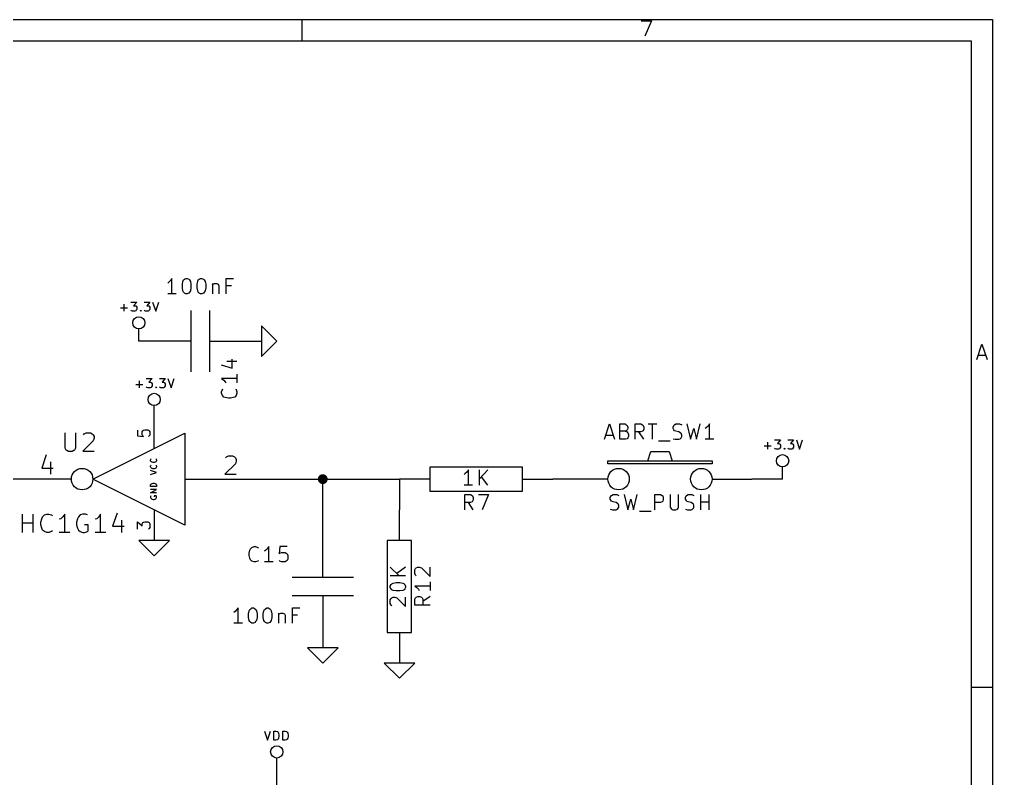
# Model space of a CAD drawing. Extents: x 4000 to 161350, y 4000 to 113000.
# Drawn here: x 129605 to 161350, y 88230 to 113000 of the extents above; entities that cross this region are included whole.
import ezdxf

# ---------------------------------------------------------------- set-up
doc = ezdxf.new("R2010")
doc.units = 0
for name, color, linetype in [('BLACK', 1, 'CONTINUOUS'), ('CYAN', 4, 'CONTINUOUS'), ('GREEN', 3, 'CONTINUOUS'), ('RED', 5, 'CONTINUOUS')]:
    doc.layers.add(name, color=color, linetype=linetype)

msp = doc.modelspace()

# ---------------------------------------------------------------- linework, layer by layer
at = {"layer": 'BLACK'}
for p, q in [((4000, 113000), (161350, 113000)), ((138820, 113000), (138820, 112300)), ((149890, 112950), (150220, 112950)), ((150220, 112950), (150010, 112450)), ((161350, 113000), (161350, 4000)), ((4700, 112300), (160650, 112300)), ((160650, 112300), (160650, 4700)), ((160840, 101900), (161000, 102400)), ((161000, 102400), (161170, 101900)), ((160890, 102040), (161120, 102040)), ((161350, 91200), (160650, 91200))]:
    msp.add_line(p, q, dxfattribs=at)
at = {"layer": 'CYAN'}
for p, q in [((134530, 104480), (134480, 104430)), ((134580, 104550), (134530, 104480)), ((134580, 104050), (134580, 104550)), ((134920, 104360), (134940, 104450)), ((134940, 104450), (134960, 104500)), ((134960, 104500), (134990, 104520)), ((134990, 104520), (135030, 104550)), ((135030, 104550), (135080, 104550)), ((135080, 104550), (135130, 104520)), ((135130, 104520), (135150, 104500)), ((135150, 104500), (135180, 104450)), ((135180, 104450), (135200, 104360)), ((135400, 104360), (135420, 104450)), ((135420, 104450), (135440, 104500)), ((135440, 104500), (135470, 104520)), ((135470, 104520), (135510, 104550)), ((135510, 104550), (135560, 104550)), ((135560, 104550), (135610, 104520)), ((135610, 104520), (135630, 104500)), ((135630, 104500), (135660, 104450)), ((135660, 104450), (135680, 104360)), ((136350, 104050), (136350, 104550)), ((136350, 104550), (136590, 104550)), ((134480, 104430), (134440, 104400)), ((134920, 104240), (134920, 104360)), ((134940, 104140), (134920, 104240)), ((134960, 104100), (134940, 104140)), ((135180, 104140), (135150, 104100)), ((135200, 104240), (135180, 104140)), ((135200, 104360), (135200, 104240)), ((135400, 104240), (135400, 104360)), ((135420, 104140), (135400, 104240)), ((135440, 104100), (135420, 104140)), ((135660, 104140), (135630, 104100)), ((135680, 104240), (135660, 104140)), ((135680, 104360), (135680, 104240)), ((135900, 104380), (135900, 104050)), ((135900, 104330), (135920, 104360)), ((135920, 104360), (135970, 104380)), ((135970, 104380), (136040, 104380)), ((136040, 104380), (136090, 104360)), ((136090, 104360), (136110, 104310)), ((136110, 104310), (136110, 104050)), ((136520, 104310), (136350, 104310)), ((134720, 104050), (134440, 104050)), ((134990, 104070), (134960, 104100)), ((135030, 104050), (134990, 104070)), ((135080, 104050), (135030, 104050)), ((135130, 104070), (135080, 104050)), ((135150, 104100), (135130, 104070)), ((135470, 104070), (135440, 104100)), ((135510, 104050), (135470, 104070)), ((135560, 104050), (135510, 104050)), ((135610, 104070), (135560, 104050)), ((135630, 104100), (135610, 104070)), ((132900, 103590), (133130, 103590)), ((133020, 103480), (133020, 103710)), ((133240, 103780), (133430, 103780)), ((133260, 103490), (133240, 103510)), ((133290, 103480), (133260, 103490)), ((133430, 103780), (133330, 103660)), ((133330, 103660), (133370, 103660)), ((133370, 103660), (133400, 103650)), ((133400, 103490), (133370, 103480)), ((133400, 103650), (133410, 103640)), ((133410, 103510), (133400, 103490)), ((133410, 103640), (133430, 103610)), ((133430, 103540), (133410, 103510)), ((133430, 103610), (133430, 103540)), ((133550, 103490), (133560, 103510)), ((133560, 103480), (133550, 103490)), ((133560, 103510), (133580, 103490)), ((133560, 103510), (133560, 103480)), ((133580, 103490), (133560, 103480)), ((133670, 103780), (133860, 103780)), ((133690, 103490), (133670, 103510)), ((133720, 103480), (133690, 103490)), ((133860, 103780), (133760, 103660)), ((133760, 103660), (133800, 103660)), ((133800, 103660), (133830, 103650)), ((133830, 103490), (133800, 103480)), ((133830, 103650), (133840, 103640)), ((133840, 103510), (133830, 103490)), ((133840, 103640), (133860, 103610)), ((133860, 103540), (133840, 103510)), ((133860, 103610), (133860, 103540)), ((133950, 103780), (134050, 103480)), ((134050, 103480), (134150, 103780)), ((133370, 103480), (133290, 103480)), ((133800, 103480), (133720, 103480)), ((136540, 101620), (136540, 101920)), ((136180, 101730), (136540, 101620)), ((136370, 101850), (136700, 101850)), ((133740, 101280), (133930, 101280)), ((133930, 101280), (133830, 101160)), ((134170, 101280), (134360, 101280)), ((134360, 101280), (134260, 101160)), ((134450, 101280), (134550, 100980)), ((134550, 100980), (134650, 101280)), ((136700, 101280), (136200, 101280)), ((136200, 101280), (136270, 101230)), ((136700, 101420), (136700, 101140)), ((133400, 101090), (133630, 101090)), ((133520, 100980), (133520, 101210)), ((133760, 100990), (133740, 101010)), ((133790, 100980), (133760, 100990)), ((133870, 100980), (133790, 100980)), ((133830, 101160), (133870, 101160)), ((133870, 101160), (133900, 101150)), ((133900, 100990), (133870, 100980)), ((133900, 101150), (133910, 101140)), ((133910, 101010), (133900, 100990)), ((133910, 101140), (133930, 101110)), ((133930, 101040), (133910, 101010)), ((133930, 101110), (133930, 101040)), ((134050, 100990), (134060, 101010)), ((134060, 100980), (134050, 100990)), ((134060, 101010), (134080, 100990)), ((134060, 101010), (134060, 100980)), ((134080, 100990), (134060, 100980)), ((134190, 100990), (134170, 101010)), ((134220, 100980), (134190, 100990)), ((134300, 100980), (134220, 100980)), ((134260, 101160), (134300, 101160)), ((134300, 101160), (134330, 101150)), ((134330, 100990), (134300, 100980)), ((134330, 101150), (134340, 101140)), ((134340, 101010), (134330, 100990)), ((134340, 101140), (134360, 101110)), ((134360, 101040), (134340, 101010)), ((134360, 101110), (134360, 101040)), ((136270, 101230), (136320, 101180)), ((136320, 101180), (136350, 101140)), ((136200, 100850), (136230, 100920)), ((136200, 100800), (136200, 100850)), ((136230, 100730), (136200, 100800)), ((136230, 100920), (136250, 100940)), ((136270, 100680), (136230, 100730)), ((136320, 100660), (136270, 100680)), ((136420, 100640), (136320, 100660)), ((136490, 100640), (136420, 100640)), ((136580, 100660), (136490, 100640)), ((136630, 100680), (136580, 100660)), ((136680, 100730), (136630, 100680)), ((136650, 100940), (136680, 100920)), ((136680, 100920), (136700, 100850)), ((136700, 100800), (136680, 100730)), ((136700, 100850), (136700, 100800)), ((148690, 99300), (148850, 99800)), ((148850, 99800), (149020, 99300)), ((149190, 99300), (149190, 99800)), ((149190, 99800), (149360, 99800)), ((149360, 99800), (149400, 99770)), ((149400, 99770), (149430, 99750)), ((149430, 99750), (149450, 99700)), ((149450, 99700), (149450, 99650)), ((149690, 99300), (149690, 99800)), ((149690, 99800), (149880, 99800)), ((149880, 99800), (149930, 99770)), ((149930, 99770), (149950, 99750)), ((149950, 99750), (149970, 99700)), ((149970, 99700), (149970, 99630)), ((150120, 99800), (150400, 99800)), ((150260, 99300), (150260, 99800)), ((150930, 99700), (150950, 99750)), ((150930, 99650), (150930, 99700)), ((150950, 99750), (150970, 99770)), ((150970, 99770), (151020, 99800)), ((151020, 99800), (151140, 99800)), ((151140, 99800), (151210, 99770)), ((151380, 99800), (151500, 99300)), ((151690, 99300), (151810, 99800)), ((152020, 99680), (151980, 99650)), ((152070, 99730), (152020, 99680)), ((152120, 99800), (152070, 99730)), ((152120, 99300), (152120, 99800)), ((131090, 99510), (131090, 99020)), ((131440, 99020), (131440, 99510)), ((131690, 99450), (131720, 99480)), ((131720, 99480), (131780, 99510)), ((131780, 99510), (131920, 99510)), ((131920, 99510), (131980, 99480)), ((131980, 99480), (132010, 99450)), ((132010, 99450), (132040, 99390)), ((132040, 99390), (132040, 99340)), ((148740, 99440), (148970, 99440)), ((149360, 99560), (149190, 99560)), ((149400, 99580), (149360, 99560)), ((149360, 99560), (149430, 99540)), ((149430, 99610), (149400, 99580)), ((149450, 99650), (149430, 99610)), ((149430, 99540), (149450, 99510)), ((149450, 99510), (149470, 99460)), ((149470, 99390), (149450, 99350)), ((149470, 99460), (149470, 99390)), ((149880, 99540), (149690, 99540)), ((149970, 99300), (149810, 99540)), ((149930, 99560), (149880, 99540)), ((149950, 99580), (149930, 99560)), ((149970, 99630), (149950, 99580)), ((150950, 99610), (150930, 99650)), ((150970, 99580), (150950, 99610)), ((151020, 99560), (150970, 99580)), ((151120, 99540), (151020, 99560)), ((151160, 99510), (151120, 99540)), ((151190, 99490), (151160, 99510)), ((151210, 99440), (151190, 99490)), ((151190, 99350), (151210, 99390)), ((151210, 99390), (151210, 99440)), ((151500, 99300), (151600, 99650)), ((151600, 99650), (151690, 99300)), ((132010, 99250), (131670, 98910)), ((132040, 99340), (132010, 99250)), ((149380, 99300), (149190, 99300)), ((149430, 99320), (149380, 99300)), ((149450, 99350), (149430, 99320)), ((150450, 99250), (150830, 99250)), ((150930, 99320), (151000, 99300)), ((151000, 99300), (151120, 99300)), ((151120, 99300), (151160, 99320)), ((151160, 99320), (151190, 99350)), ((152260, 99300), (151980, 99300)), ((153900, 99090), (154130, 99090)), ((154020, 98980), (154020, 99210)), ((154240, 99280), (154430, 99280)), ((154430, 99280), (154330, 99160)), ((154330, 99160), (154370, 99160)), ((154370, 99160), (154400, 99150)), ((154400, 99150), (154410, 99140)), ((154410, 99140), (154430, 99110)), ((154430, 99110), (154430, 99040)), ((154670, 99280), (154860, 99280)), ((154860, 99280), (154760, 99160)), ((154760, 99160), (154800, 99160)), ((154800, 99160), (154830, 99150)), ((154830, 99150), (154840, 99140)), ((154840, 99140), (154860, 99110)), ((154860, 99110), (154860, 99040)), ((154950, 99280), (155050, 98980)), ((155050, 98980), (155150, 99280)), ((131090, 99020), (131120, 98960)), ((131120, 98960), (131150, 98940)), ((131150, 98940), (131210, 98910)), ((131210, 98910), (131320, 98910)), ((131320, 98910), (131380, 98940)), ((131380, 98940), (131410, 98960)), ((131410, 98960), (131440, 99020)), ((131670, 98910), (132040, 98910)), ((154260, 98990), (154240, 99010)), ((154290, 98980), (154260, 98990)), ((154370, 98980), (154290, 98980)), ((154400, 98990), (154370, 98980)), ((154410, 99010), (154400, 98990)), ((154430, 99040), (154410, 99010)), ((154550, 98990), (154560, 99010)), ((154560, 98980), (154550, 98990)), ((154560, 99010), (154580, 98990)), ((154560, 99010), (154560, 98980)), ((154580, 98990), (154560, 98980)), ((154690, 98990), (154670, 99010)), ((154720, 98980), (154690, 98990)), ((154800, 98980), (154720, 98980)), ((154830, 98990), (154800, 98980)), ((154840, 99010), (154830, 98990)), ((154860, 99040), (154840, 99010)), ((133880, 98620), (133890, 98650)), ((133880, 98600), (133880, 98620)), ((133890, 98580), (133880, 98600)), ((133880, 98420), (133890, 98450)), ((133880, 98400), (133880, 98420)), ((133890, 98650), (133900, 98660)), ((133910, 98560), (133890, 98580)), ((133890, 98450), (133900, 98460)), ((133930, 98550), (133910, 98560)), ((133970, 98540), (133930, 98550)), ((134000, 98540), (133970, 98540)), ((134030, 98550), (134000, 98540)), ((134050, 98560), (134030, 98550)), ((134070, 98580), (134050, 98560)), ((134060, 98660), (134070, 98650)), ((134060, 98460), (134070, 98450)), ((134070, 98650), (134080, 98620)), ((134080, 98600), (134070, 98580)), ((134070, 98450), (134080, 98420)), ((134080, 98620), (134080, 98600)), ((134080, 98420), (134080, 98400)), ((133890, 98380), (133880, 98400)), ((134080, 98220), (133880, 98280)), ((133880, 98150), (134080, 98220)), ((133910, 98360), (133890, 98380)), ((133930, 98350), (133910, 98360)), ((133970, 98340), (133930, 98350)), ((134000, 98340), (133970, 98340)), ((134030, 98350), (134000, 98340)), ((134050, 98360), (134030, 98350)), ((134070, 98380), (134050, 98360)), ((134080, 98400), (134070, 98380)), ((144150, 98180), (144110, 98150)), ((144200, 98230), (144150, 98180)), ((144250, 98300), (144200, 98230)), ((144250, 97800), (144250, 98300)), ((144610, 97800), (144610, 98300)), ((144890, 98300), (144610, 98010)), ((133880, 97810), (133890, 97830)), ((133880, 97760), (133880, 97810)), ((133890, 97830), (133910, 97850)), ((133910, 97850), (133930, 97860)), ((133930, 97860), (133970, 97870)), ((133970, 97870), (134000, 97870)), ((134000, 97870), (134030, 97860)), ((134030, 97860), (134050, 97850)), ((134050, 97850), (134070, 97830)), ((134070, 97830), (134080, 97810)), ((134080, 97810), (134080, 97760)), ((144390, 97800), (144110, 97800)), ((144890, 97800), (144680, 98080)), ((134080, 97760), (133880, 97760)), ((133880, 97550), (134080, 97660)), ((134080, 97660), (133880, 97660)), ((134080, 97550), (133880, 97550)), ((134060, 97460), (134000, 97460)), ((134000, 97460), (134000, 97420)), ((134070, 97450), (134060, 97460)), ((144130, 97000), (144130, 97500)), ((144130, 97500), (144320, 97500)), ((144320, 97500), (144370, 97470)), ((144370, 97470), (144390, 97450)), ((144580, 97500), (144910, 97500)), ((144910, 97500), (144700, 97000)), ((148900, 97450), (148920, 97470)), ((148920, 97470), (148970, 97500)), ((148970, 97500), (149090, 97500)), ((149090, 97500), (149160, 97470)), ((149330, 97500), (149450, 97000)), ((149640, 97000), (149760, 97500)), ((150330, 97000), (150330, 97500)), ((150330, 97500), (150520, 97500)), ((150520, 97500), (150570, 97470)), ((150570, 97470), (150590, 97450)), ((150830, 97500), (150830, 97090)), ((151110, 97090), (151110, 97500)), ((151350, 97450), (151370, 97470)), ((151370, 97470), (151420, 97500)), ((151420, 97500), (151540, 97500)), ((151540, 97500), (151610, 97470)), ((151830, 97000), (151830, 97500)), ((152110, 97000), (152110, 97500)), ((133890, 97450), (133880, 97430)), ((133880, 97430), (133880, 97400)), ((133880, 97400), (133890, 97380)), ((133890, 97380), (133910, 97360)), ((133910, 97360), (133930, 97350)), ((133930, 97350), (133970, 97340)), ((133970, 97340), (134000, 97340)), ((134000, 97340), (134030, 97350)), ((134030, 97350), (134050, 97360)), ((134050, 97360), (134070, 97380)), ((134080, 97420), (134070, 97450)), ((134070, 97380), (134080, 97400)), ((134080, 97400), (134080, 97420)), ((144320, 97240), (144130, 97240)), ((144410, 97000), (144250, 97240)), ((144370, 97260), (144320, 97240)), ((144390, 97280), (144370, 97260)), ((144390, 97450), (144410, 97400)), ((144410, 97330), (144390, 97280)), ((144410, 97400), (144410, 97330)), ((148880, 97400), (148900, 97450)), ((148880, 97350), (148880, 97400)), ((148900, 97310), (148880, 97350)), ((148920, 97280), (148900, 97310)), ((148970, 97260), (148920, 97280)), ((149070, 97240), (148970, 97260)), ((149110, 97210), (149070, 97240)), ((149140, 97190), (149110, 97210)), ((149160, 97140), (149140, 97190)), ((149160, 97090), (149160, 97140)), ((149450, 97000), (149550, 97350)), ((149550, 97350), (149640, 97000)), ((150520, 97240), (150330, 97240)), ((150570, 97260), (150520, 97240)), ((150590, 97280), (150570, 97260)), ((150590, 97450), (150610, 97400)), ((150610, 97330), (150590, 97280)), ((150610, 97400), (150610, 97330)), ((151330, 97400), (151350, 97450)), ((151330, 97350), (151330, 97400)), ((151350, 97310), (151330, 97350)), ((151370, 97280), (151350, 97310)), ((151420, 97260), (151370, 97280)), ((151520, 97240), (151420, 97260)), ((151560, 97210), (151520, 97240)), ((151590, 97190), (151560, 97210)), ((151610, 97140), (151590, 97190)), ((151610, 97090), (151610, 97140)), ((151830, 97260), (152110, 97260)), ((129700, 96260), (129700, 96860)), ((130050, 96260), (130050, 96860)), ((130360, 96770), (130420, 96830)), ((130420, 96830), (130500, 96860)), ((130500, 96860), (130560, 96860)), ((130560, 96860), (130650, 96830)), ((130650, 96830), (130680, 96800)), ((131080, 96860), (131020, 96770)), ((131080, 96260), (131080, 96860)), ((131590, 96830), (131530, 96770)), ((131670, 96860), (131590, 96830)), ((131760, 96860), (131670, 96860)), ((131820, 96830), (131760, 96860)), ((132250, 96860), (132190, 96770)), ((132250, 96260), (132250, 96860)), ((132790, 96890), (132640, 96460)), ((148880, 97020), (148950, 97000)), ((148950, 97000), (149070, 97000)), ((149070, 97000), (149110, 97020)), ((149110, 97020), (149140, 97050)), ((149140, 97050), (149160, 97090)), ((149830, 96950), (150210, 96950)), ((150830, 97090), (150850, 97050)), ((150850, 97050), (150880, 97020)), ((150880, 97020), (150920, 97000)), ((150920, 97000), (151020, 97000)), ((151020, 97000), (151070, 97020)), ((151070, 97020), (151090, 97050)), ((151090, 97050), (151110, 97090)), ((151330, 97020), (151400, 97000)), ((151400, 97000), (151520, 97000)), ((151520, 97000), (151560, 97020)), ((151560, 97020), (151590, 97050)), ((151590, 97050), (151610, 97090)), ((129700, 96570), (130050, 96570)), ((130300, 96600), (130330, 96710)), ((130300, 96510), (130300, 96600)), ((130330, 96400), (130300, 96510)), ((130330, 96710), (130360, 96770)), ((130960, 96710), (130900, 96690)), ((131020, 96770), (130960, 96710)), ((131500, 96710), (131470, 96600)), ((131470, 96600), (131470, 96510)), ((131470, 96510), (131500, 96400)), ((131530, 96770), (131500, 96710)), ((131850, 96510), (131730, 96510)), ((131850, 96310), (131850, 96510)), ((132130, 96710), (132070, 96690)), ((132190, 96770), (132130, 96710)), ((132930, 96660), (132930, 96260)), ((130360, 96340), (130330, 96400)), ((130420, 96290), (130360, 96340)), ((130500, 96260), (130420, 96290)), ((130560, 96260), (130500, 96260)), ((130650, 96290), (130560, 96260)), ((130680, 96310), (130650, 96290)), ((131250, 96260), (130900, 96260)), ((131500, 96400), (131530, 96340)), ((131530, 96340), (131590, 96290)), ((131590, 96290), (131670, 96260)), ((131670, 96260), (131730, 96260)), ((131730, 96260), (131820, 96290)), ((131820, 96290), (131850, 96310)), ((132420, 96260), (132070, 96260)), ((132640, 96460), (133020, 96460)), ((137100, 95580), (137120, 95680)), ((137100, 95510), (137100, 95580)), ((137120, 95680), (137140, 95730)), ((137140, 95730), (137190, 95770)), ((137190, 95770), (137260, 95800)), ((137260, 95800), (137310, 95800)), ((137310, 95800), (137380, 95770)), ((137380, 95770), (137400, 95750)), ((137640, 95680), (137600, 95650)), ((137690, 95730), (137640, 95680)), ((137740, 95800), (137690, 95730)), ((137740, 95300), (137740, 95800)), ((138100, 95800), (138080, 95560)), ((138080, 95560), (138100, 95580)), ((138340, 95800), (138100, 95800)), ((138100, 95580), (138150, 95610)), ((138150, 95610), (138270, 95610)), ((138270, 95610), (138310, 95580)), ((138310, 95580), (138340, 95560)), ((138340, 95560), (138360, 95510)), ((137120, 95420), (137100, 95510)), ((137140, 95370), (137120, 95420)), ((137190, 95320), (137140, 95370)), ((137260, 95300), (137190, 95320)), ((137310, 95300), (137260, 95300)), ((137380, 95320), (137310, 95300)), ((137400, 95350), (137380, 95320)), ((137880, 95300), (137600, 95300)), ((138100, 95320), (138080, 95350)), ((138150, 95300), (138100, 95320)), ((138270, 95300), (138150, 95300)), ((138310, 95320), (138270, 95300)), ((138340, 95350), (138310, 95320)), ((138360, 95390), (138340, 95350)), ((138360, 95510), (138360, 95390)), ((141700, 95130), (141990, 94850)), ((142200, 95130), (141920, 94920)), ((142500, 95040), (142530, 95080)), ((142500, 94920), (142500, 95040)), ((142530, 94870), (142500, 94920)), ((142530, 95080), (142550, 95110)), ((142550, 95110), (142600, 95130)), ((142600, 95130), (142650, 95130)), ((142650, 95130), (142720, 95110)), ((142720, 95110), (143000, 94820)), ((143000, 94820), (143000, 95130)), ((142200, 94850), (141700, 94850)), ((141750, 94580), (141800, 94610)), ((141800, 94610), (141890, 94630)), ((141890, 94630), (142010, 94630)), ((142010, 94630), (142110, 94610)), ((142110, 94610), (142150, 94580)), ((142550, 94850), (142530, 94870)), ((143000, 94650), (143000, 94370)), ((141700, 94510), (141730, 94560)), ((141700, 94460), (141700, 94510)), ((141730, 94420), (141700, 94460)), ((141730, 94560), (141750, 94580)), ((141750, 94390), (141730, 94420)), ((141800, 94370), (141750, 94390)), ((141890, 94350), (141800, 94370)), ((142010, 94350), (141890, 94350)), ((142110, 94370), (142010, 94350)), ((142150, 94390), (142110, 94370)), ((142150, 94580), (142180, 94560)), ((142180, 94420), (142150, 94390)), ((142180, 94560), (142200, 94510)), ((142200, 94460), (142180, 94420)), ((142200, 94510), (142200, 94460)), ((143000, 94510), (142500, 94510)), ((142500, 94510), (142570, 94460)), ((142570, 94460), (142620, 94410)), ((142620, 94410), (142650, 94370)), ((141700, 94060), (141730, 94100)), ((141700, 93940), (141700, 94060)), ((141730, 94100), (141750, 94130)), ((141750, 94130), (141800, 94150)), ((141800, 94150), (141850, 94150)), ((141850, 94150), (141920, 94130)), ((141920, 94130), (142200, 93840)), ((142200, 93840), (142200, 94150)), ((142500, 94080), (142530, 94130)), ((142500, 93890), (142500, 94080)), ((142530, 94130), (142550, 94150)), ((142550, 94150), (142600, 94170)), ((142600, 94170), (142670, 94170)), ((142670, 94170), (142720, 94150)), ((142720, 94150), (142740, 94130)), ((142740, 94130), (142760, 94080)), ((143000, 94170), (142760, 94010)), ((142760, 94080), (142760, 93890)), ((136640, 93680), (136600, 93650)), ((136690, 93730), (136640, 93680)), ((136740, 93800), (136690, 93730)), ((136740, 93300), (136740, 93800)), ((137080, 93610), (137100, 93700)), ((137100, 93700), (137120, 93750)), ((137120, 93750), (137150, 93770)), ((137150, 93770), (137190, 93800)), ((137190, 93800), (137240, 93800)), ((137240, 93800), (137290, 93770)), ((137290, 93770), (137310, 93750)), ((137310, 93750), (137340, 93700)), ((137340, 93700), (137360, 93610)), ((137560, 93610), (137580, 93700)), ((137580, 93700), (137600, 93750)), ((137600, 93750), (137630, 93770)), ((137630, 93770), (137670, 93800)), ((137670, 93800), (137720, 93800)), ((137720, 93800), (137770, 93770)), ((137770, 93770), (137790, 93750)), ((137790, 93750), (137820, 93700)), ((137820, 93700), (137840, 93610)), ((138510, 93300), (138510, 93800)), ((138510, 93800), (138750, 93800)), ((141730, 93890), (141700, 93940)), ((141750, 93870), (141730, 93890)), ((143000, 93890), (142500, 93890)), ((137080, 93490), (137080, 93610)), ((137100, 93390), (137080, 93490)), ((137120, 93350), (137100, 93390)), ((137150, 93320), (137120, 93350)), ((137310, 93350), (137290, 93320)), ((137340, 93390), (137310, 93350)), ((137360, 93490), (137340, 93390)), ((137360, 93610), (137360, 93490)), ((137560, 93490), (137560, 93610)), ((137580, 93390), (137560, 93490)), ((137600, 93350), (137580, 93390)), ((137630, 93320), (137600, 93350)), ((137790, 93350), (137770, 93320)), ((137820, 93390), (137790, 93350)), ((137840, 93490), (137820, 93390)), ((137840, 93610), (137840, 93490)), ((138060, 93630), (138060, 93300)), ((138060, 93580), (138080, 93610)), ((138080, 93610), (138130, 93630)), ((138130, 93630), (138200, 93630)), ((138200, 93630), (138250, 93610)), ((138250, 93610), (138270, 93560)), ((138270, 93560), (138270, 93300)), ((138680, 93560), (138510, 93560)), ((136880, 93300), (136600, 93300)), ((137190, 93300), (137150, 93320)), ((137240, 93300), (137190, 93300)), ((137290, 93320), (137240, 93300)), ((137670, 93300), (137630, 93320)), ((137720, 93300), (137670, 93300)), ((137770, 93320), (137720, 93300)), ((137600, 89780), (137700, 89480)), ((137700, 89480), (137800, 89780)), ((137900, 89480), (137900, 89780)), ((137900, 89780), (137970, 89780)), ((137970, 89780), (138020, 89760)), ((138020, 89760), (138040, 89740)), ((138040, 89740), (138060, 89710)), ((138060, 89550), (138040, 89520)), ((138060, 89710), (138070, 89650)), ((138070, 89610), (138060, 89550)), ((138070, 89650), (138070, 89610)), ((138200, 89480), (138200, 89780)), ((138200, 89780), (138270, 89780)), ((138270, 89780), (138320, 89760)), ((138320, 89760), (138340, 89740)), ((138340, 89740), (138360, 89710)), ((138360, 89550), (138340, 89520)), ((138360, 89710), (138370, 89650)), ((138370, 89610), (138360, 89550)), ((138370, 89650), (138370, 89610)), ((137970, 89480), (137900, 89480)), ((138020, 89490), (137970, 89480)), ((138040, 89520), (138020, 89490)), ((138270, 89480), (138200, 89480)), ((138320, 89490), (138270, 89480)), ((138340, 89520), (138320, 89490))]:
    msp.add_line(p, q, dxfattribs=at)
at = {"layer": 'GREEN'}
for p, q in [((138000, 98000), (142000, 98000)), ((139500, 96500), (139500, 98000)), ((142000, 98000), (142000, 97000)), ((147500, 98000), (147000, 98000)), ((154500, 98000), (153500, 98000)), ((138000, 87500), (138000, 88500))]:
    msp.add_line(p, q, dxfattribs=at)
at = {"layer": 'GREEN', "const_width": 160}
msp.add_lwpolyline([(139420, 98000, 1), (139580, 98000, 1)], format="xyb", close=True, dxfattribs=at)
at = {"layer": 'RED'}
for p, q in [((135200, 103500), (135200, 101500)), ((135800, 103500), (135800, 101500)), ((133500, 102500), (133500, 102900)), ((138000, 102500), (137500, 103000)), ((137500, 103000), (137500, 102000)), ((135200, 102500), (133500, 102500)), ((135800, 102500), (137500, 102500)), ((137500, 102000), (138000, 102500)), ((134000, 100000), (134000, 100400)), ((134000, 99000), (134000, 100000)), ((132000, 98000), (135000, 99500)), ((133460, 99600), (133460, 99410)), ((133460, 99410), (133650, 99390)), ((133610, 99540), (133630, 99580)), ((133610, 99440), (133610, 99540)), ((133630, 99410), (133610, 99440)), ((133630, 99580), (133650, 99600)), ((133650, 99390), (133630, 99410)), ((133650, 99600), (133690, 99610)), ((133690, 99610), (133790, 99610)), ((133790, 99610), (133820, 99600)), ((133820, 99600), (133840, 99580)), ((133840, 99410), (133820, 99390)), ((133840, 99580), (133860, 99540)), ((133860, 99440), (133840, 99410)), ((133860, 99540), (133860, 99440)), ((135000, 99500), (135000, 96500)), ((130480, 98790), (130330, 98360)), ((136330, 98700), (136360, 98730)), ((136360, 98730), (136420, 98760)), ((136420, 98760), (136560, 98760)), ((136560, 98760), (136620, 98730)), ((136620, 98730), (136650, 98700)), ((150100, 98600), (150200, 98900)), ((150200, 98900), (150800, 98900)), ((150800, 98900), (150900, 98600)), ((130620, 98560), (130620, 98160)), ((136650, 98500), (136310, 98160)), ((136650, 98700), (136680, 98640)), ((136680, 98590), (136650, 98500)), ((136680, 98640), (136680, 98590)), ((148800, 98500), (148800, 98600)), ((148800, 98600), (152200, 98600)), ((152200, 98500), (148800, 98500)), ((152200, 98600), (152200, 98500)), ((130330, 98360), (130710, 98360)), ((136310, 98160), (136680, 98160)), ((143000, 97600), (143000, 98400)), ((143000, 98400), (146000, 98400)), ((146000, 98400), (146000, 97600)), ((154500, 98000), (154500, 98400)), ((131300, 98000), (129000, 98000)), ((135000, 96500), (132000, 98000)), ((135000, 98000), (138000, 98000)), ((143000, 98000), (142000, 98000)), ((146000, 98000), (147000, 98000)), ((148800, 98000), (147500, 98000)), ((152200, 98000), (153500, 98000)), ((146000, 97600), (143000, 97600)), ((134000, 97000), (134000, 96000)), ((142000, 96000), (142000, 97000)), ((133460, 96370), (133460, 96610)), ((133460, 96610), (133610, 96480)), ((133610, 96540), (133630, 96580)), ((133610, 96480), (133610, 96540)), ((133630, 96580), (133650, 96600)), ((133650, 96600), (133690, 96610)), ((133690, 96610), (133790, 96610)), ((133790, 96610), (133820, 96600)), ((133820, 96600), (133840, 96580)), ((133840, 96580), (133860, 96540)), ((133860, 96540), (133860, 96420)), ((133840, 96390), (133820, 96370)), ((133860, 96420), (133840, 96390)), ((139500, 94800), (139500, 96500)), ((133500, 96000), (134000, 95500)), ((134500, 96000), (133500, 96000)), ((134000, 95500), (134500, 96000)), ((141600, 96000), (141600, 93000)), ((142400, 96000), (141600, 96000)), ((142400, 93000), (142400, 96000)), ((138500, 94800), (140500, 94800)), ((138500, 94200), (140500, 94200)), ((139500, 94200), (139500, 92500)), ((141600, 93000), (142400, 93000)), ((142000, 93000), (142000, 92000)), ((139000, 92500), (139500, 92000)), ((140000, 92500), (139000, 92500)), ((139500, 92000), (140000, 92500)), ((141500, 92000), (142000, 91500)), ((142500, 92000), (141500, 92000)), ((142000, 91500), (142500, 92000)), ((138000, 88500), (138000, 88900))]:
    msp.add_line(p, q, dxfattribs=at)
for centre, radius in [((133500, 103100), 200), ((134000, 100600), 200), ((154500, 98600), 200), ((131650, 98000), 350), ((149150, 98000), 350), ((151850, 98000), 350), ((138000, 89100), 200)]:
    msp.add_circle(centre, radius, dxfattribs=at)

doc.saveas('drawing.dxf')
